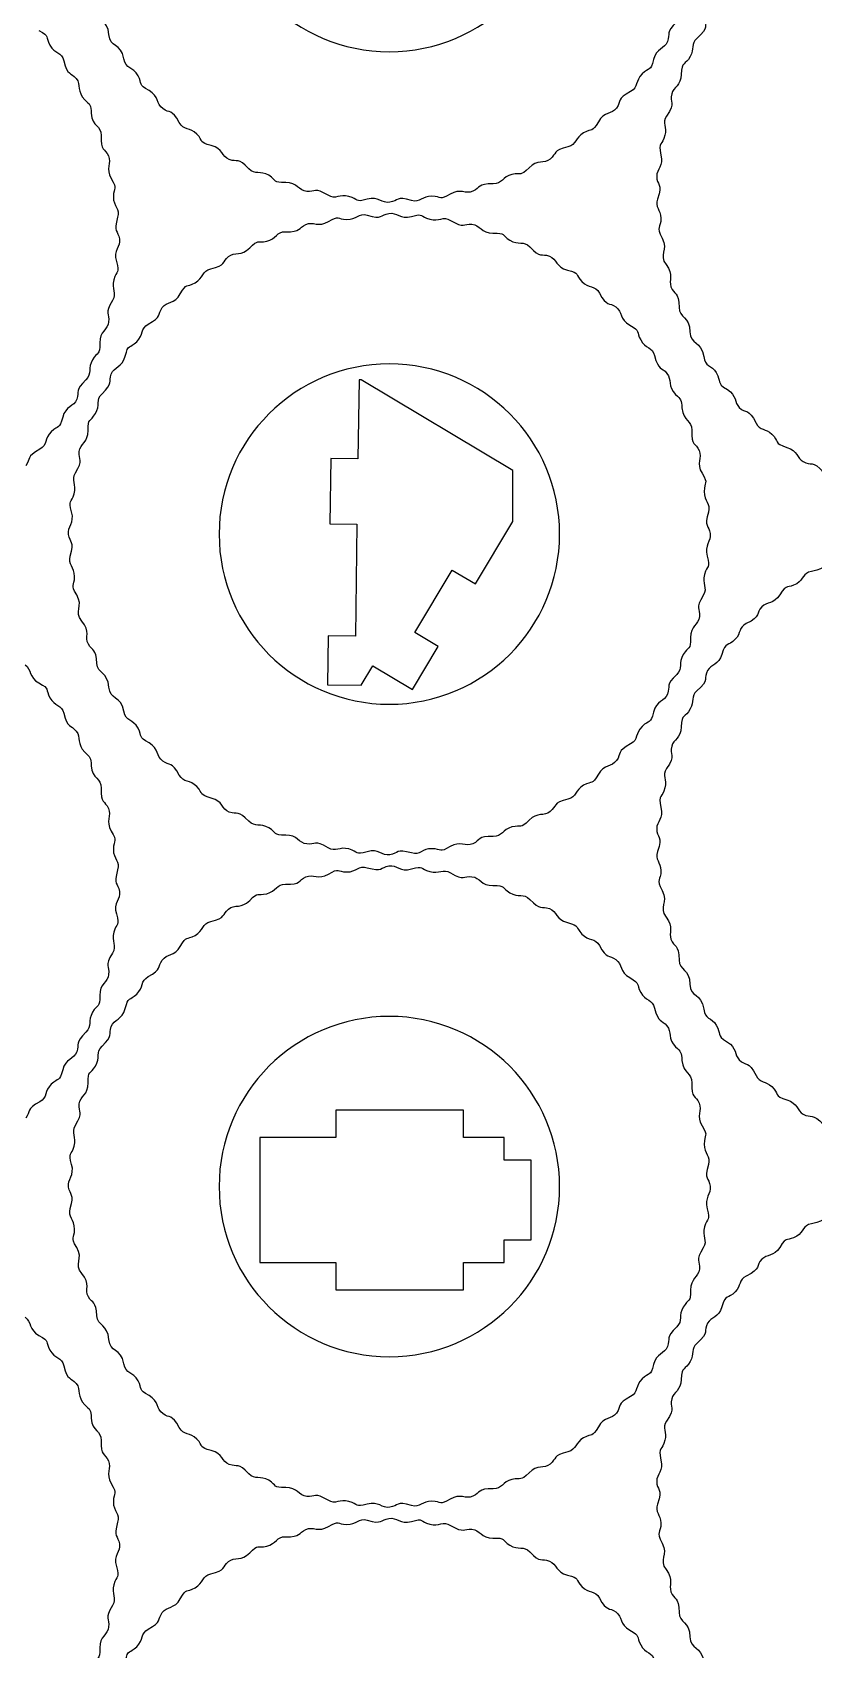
# Model space of a CAD drawing. Extents: x 460 to 1040, y 10 to 890.
# Drawn here: x 572.2 to 645.4, y 596.3 to 747.7 of the extents above; entities that cross this region are included whole.
import ezdxf

# ---------------------------------------------------------------- set-up
doc = ezdxf.new("R2010")
doc.units = 0
doc.layers.get('0').update_dxf_attribs({"linetype": 'CONTINUOUS'})

msp = doc.modelspace()

# ---------------------------------------------------------------- linework, layer by layer
at = {"color": 2}
for p, q in [((602.8099, 715.1836), (602.703, 707.7812)), ((603.011, 715.1836), (602.8099, 715.1836)), ((617.216, 706.682), (603.011, 715.1836)), ((600.1536, 707.8181), (600.0652, 701.6993)), ((602.703, 707.7812), (600.1536, 707.8181)), ((617.216, 701.9153), (617.216, 706.682)), ((600.0652, 701.6993), (602.6147, 701.6625)), ((602.6147, 701.6625), (602.4634, 691.1843)), ((613.7135, 696.063), (617.216, 701.9153)), ((608.0231, 691.5201), (611.5256, 697.3724)), ((611.5256, 697.3724), (613.7135, 696.063)), ((599.9139, 691.221), (599.8474, 686.6165)), ((602.4634, 691.1843), (599.9139, 691.221)), ((610.2109, 690.2107), (608.0231, 691.5201)), ((607.8047, 686.1903), (610.2109, 690.2107)), ((603.0032, 686.576), (604.0995, 688.4078)), ((604.0995, 688.4078), (607.8047, 686.1903)), ((599.8474, 686.6165), (603.0032, 686.576)), ((612.5911, 646.7849), (600.6309, 646.7848)), ((600.6309, 646.7848), (600.6309, 644.235)), ((612.5911, 644.2361), (612.5911, 646.7849)), ((600.6309, 644.235), (593.5253, 644.2349)), ((593.5253, 644.2349), (593.5254, 632.508)), ((616.3808, 644.2359), (612.5911, 644.2361)), ((616.3807, 642.1139), (616.3808, 644.2359)), ((618.9306, 642.1141), (616.3807, 642.1139)), ((618.9307, 634.6301), (618.9306, 642.1141)), ((616.3809, 634.6293), (618.9307, 634.6301)), ((616.3813, 632.5075), (616.3809, 634.6293)), ((593.5254, 632.508), (600.631, 632.5081)), ((600.631, 632.5081), (600.631, 629.9583)), ((612.5912, 629.9585), (612.5913, 632.5082)), ((612.5913, 632.5082), (616.3813, 632.5075)), ((600.631, 629.9583), (612.5912, 629.9585))]:
    msp.add_line(p, q, dxfattribs=at)
at = {"color": 3}
for points in [[(589.7085, 761.8505), (589.7085, 753.0494), (596.8433, 745.9145), (605.6444, 745.9145)], [(605.6444, 745.9145), (614.4456, 745.9145), (621.5803, 753.0494), (621.5803, 761.8505)], [(579.3912, 747.5228), (579.2916, 748.9542), (578.3219, 748.7464), (578.2654, 749.741)], [(632.5414, 748.7038), (631.4637, 747.682), (631.9635, 747.635), (631.6768, 746.8675)], [(635.4411, 749.0714), (635.0037, 748.3066), (635.6457, 748.2077), (634.4335, 747.1623)], [(572.8408, 747.9096), (573.912, 747.318), (573.4047, 747.3618), (573.8694, 746.5253)], [(580.787, 745.2577), (580.5091, 746.7595), (579.4774, 746.2819), (579.3912, 747.5228)], [(631.6768, 746.8675), (631.412, 746.1585), (630.6325, 746.2529), (630.3671, 745.1824)], [(634.4335, 747.1623), (633.835, 746.6462), (634.194, 746.1771), (633.8185, 745.4761)], [(573.8694, 746.5253), (574.32, 745.7145), (574.9794, 745.8865), (575.1763, 745.0623)], [(633.8185, 745.4761), (633.3406, 744.5842), (633.012, 745.1145), (632.9753, 743.7823)], [(575.1763, 745.0623), (575.5215, 743.617), (575.8109, 744.03), (576.3339, 743.3973)], [(582.1174, 743.6679), (581.6303, 744.5443), (580.9744, 744.2458), (580.787, 745.2577)], [(629.2961, 743.8309), (628.6308, 743.1875), (628.9655, 742.5924), (628.2206, 742.1897)], [(630.3671, 745.1824), (630.0721, 743.9938), (629.9837, 744.4961), (629.2961, 743.8309)], [(632.9753, 743.7823), (632.9468, 742.7505), (632.243, 742.5996), (632.0806, 741.9823)], [(576.3339, 743.3973), (576.8146, 742.8157), (576.3479, 742.1859), (577.1411, 741.4188)], [(583.1452, 742.2835), (582.0748, 742.8746), (582.5811, 742.8337), (582.1174, 743.6679)], [(584.4352, 740.5821), (583.8182, 741.0211), (584.1106, 741.7504), (583.1452, 742.2835)], [(577.1411, 741.4188), (577.6149, 740.9606), (577.7188, 740.9282), (577.7232, 740.1519)], [(628.2206, 742.1897), (626.9129, 741.4831), (627.3882, 741.3108), (626.9124, 740.6415)], [(632.0806, 741.9823), (631.8562, 741.1288), (632.5049, 741.2021), (631.602, 739.8791)], [(577.7232, 740.1519), (577.8552, 738.8628), (578.6846, 739.0188), (578.6573, 738.065)], [(585.9836, 739.2739), (585.2788, 740.5798), (585.1014, 740.1078), (584.4352, 740.5821)], [(587.6248, 738.1983), (586.9805, 738.8638), (586.3853, 738.5297), (585.9836, 739.2739)], [(625.2108, 739.3517), (624.6193, 738.2805), (624.6619, 738.7877), (623.8264, 738.3233)], [(626.9124, 740.6415), (626.4732, 740.0237), (625.7436, 740.3166), (625.2108, 739.3517)], [(631.602, 739.8791), (631.1566, 739.2263), (631.6245, 738.8648), (631.4434, 738.0901)], [(578.6573, 738.065), (578.6148, 736.5838), (579.0031, 736.9025), (579.3441, 736.1574)], [(588.9763, 737.1273), (587.788, 737.4218), (588.2899, 737.5115), (587.6248, 738.1983)], [(623.8264, 738.3233), (623.0174, 737.8737), (623.1855, 737.2127), (622.3635, 737.0165)], [(631.4434, 738.0901), (631.2134, 737.1054), (630.7589, 737.5341), (631.0669, 736.2367)], [(590.6614, 735.8176), (589.9524, 736.0828), (590.0465, 736.8622), (588.9763, 737.1273)], [(622.3635, 737.0165), (620.9181, 736.671), (621.3309, 736.3817), (620.6987, 735.859)], [(631.0669, 736.2367), (631.3058, 735.2308), (630.6653, 734.9033), (630.6691, 734.2654)], [(579.3441, 736.1574), (579.6585, 735.4707), (579.044, 734.9838), (579.6122, 734.0376)], [(592.4976, 734.9528), (591.4759, 736.0309), (591.4277, 735.531), (590.6614, 735.8176)], [(594.3601, 734.3382), (593.5613, 734.8152), (593.0776, 734.3409), (592.4976, 734.9528)], [(618.7201, 735.0514), (617.8698, 734.1728), (618.0452, 734.6511), (617.1181, 734.419)], [(620.6987, 735.859), (620.1169, 735.3781), (619.4876, 735.8449), (618.7201, 735.0514)], [(579.6122, 734.0376), (580.2418, 732.9891), (579.8245, 733.2816), (579.8093, 732.3265)], [(595.9426, 733.6558), (594.7204, 733.632), (595.1813, 733.8479), (594.3601, 734.3382)], [(597.9106, 732.8271), (597.1571, 732.8989), (597.0439, 733.6772), (595.9426, 733.6558)], [(599.9061, 732.4678), (598.6423, 733.2463), (598.726, 732.7493), (597.9106, 732.8271)], [(613.4587, 732.8487), (612.7718, 732.5342), (612.2846, 733.1484), (611.3384, 732.5806)], [(615.3658, 733.5356), (613.8809, 733.5771), (614.2043, 733.1898), (613.4587, 732.8487)], [(617.1181, 734.419), (616.2177, 734.1936), (616.2122, 733.5118), (615.3658, 733.5356)], [(630.6691, 734.2654), (630.6744, 733.3789), (631.2812, 733.6242), (630.7515, 732.1106)], [(579.8093, 732.3265), (579.7946, 731.3968), (580.4511, 731.2167), (580.2085, 730.4047)], [(601.8655, 732.3551), (600.9712, 732.6095), (600.6244, 732.0253), (599.9061, 732.4678)], [(603.5696, 732.1049), (602.3967, 731.767), (602.7853, 732.0934), (601.8655, 732.3551)], [(605.6859, 731.8145), (604.94, 731.6883), (604.6295, 732.4101), (603.5696, 732.1049)], [(607.7059, 731.9843), (606.2832, 732.4092), (606.4959, 731.9513), (605.6859, 731.8145)], [(609.6278, 732.3835), (608.701, 732.3985), (608.5154, 731.7424), (607.7059, 731.9843)], [(611.3384, 732.5806), (610.2909, 731.9517), (610.5838, 732.3678), (609.6278, 732.3835)], [(630.7515, 732.1106), (630.4901, 731.3634), (631.0371, 731.1341), (631.0624, 730.3413)], [(580.2085, 730.4047), (579.7834, 728.9821), (580.2418, 729.1939), (580.3784, 728.3851)], [(599.9496, 730.0074), (600.9977, 730.6375), (600.7045, 730.2207), (601.6608, 730.2053)], [(601.6608, 730.2053), (602.5877, 730.1903), (602.773, 730.8463), (603.5824, 730.6043)], [(603.5824, 730.6043), (605.0052, 730.1792), (604.7945, 730.638), (605.602, 730.7742)], [(605.602, 730.7742), (606.3486, 730.9001), (606.6582, 730.1787), (607.719, 730.4835)], [(607.719, 730.4835), (608.8936, 730.8212), (608.5022, 730.4947), (609.4228, 730.2334)], [(609.4228, 730.2334), (610.3178, 729.9794), (610.6632, 730.5631), (611.3822, 730.1206)], [(611.3822, 730.1206), (612.6472, 729.342), (612.5622, 729.8396), (613.3778, 729.7615)], [(631.0624, 730.3413), (631.0946, 729.3316), (630.544, 729.6298), (631.1759, 728.454)], [(594.1704, 728.1695), (595.0703, 728.3949), (595.0759, 729.0767), (595.9224, 729.053)], [(595.9224, 729.053), (597.4072, 729.0119), (597.0835, 729.3986), (597.8298, 729.7399)], [(597.8298, 729.7399), (598.5168, 730.054), (599.0035, 729.4388), (599.9496, 730.0074)], [(613.3778, 729.7615), (614.132, 729.6894), (614.2431, 728.9117), (615.3461, 728.9327)], [(615.3461, 728.9327), (616.5677, 728.956), (616.1066, 728.7417), (616.9283, 728.2502)], [(580.3784, 728.3851), (580.5044, 727.6388), (579.783, 727.3293), (580.0879, 726.2687)], [(590.5899, 726.7296), (591.171, 727.2098), (591.8018, 726.7432), (592.5681, 727.5365)], [(592.5681, 727.5365), (593.4179, 728.4161), (593.2429, 727.9372), (594.1704, 728.1695)], [(616.9283, 728.2502), (617.7267, 727.7728), (618.2093, 728.2489), (618.7908, 727.6353)], [(618.7908, 727.6353), (619.8123, 726.5576), (619.8611, 727.0576), (620.627, 726.771)], [(631.1759, 728.454), (631.788, 727.315), (630.8265, 726.9191), (631.5529, 725.9836)], [(580.0879, 726.2687), (580.4255, 725.0944), (580.0995, 725.4845), (579.8377, 724.5645)], [(587.462, 724.2652), (588.2714, 724.715), (588.1024, 725.376), (588.925, 725.5721)], [(588.925, 725.5721), (590.369, 725.9165), (589.9584, 726.2075), (590.5899, 726.7296)], [(620.627, 726.771), (621.3353, 726.5059), (621.2425, 725.726), (622.3122, 725.4611)], [(631.5529, 725.9836), (632.3107, 725.0079), (631.7763, 724.5259), (632.0057, 723.9016)], [(579.8377, 724.5645), (579.5832, 723.6704), (580.1676, 723.3243), (579.7249, 722.6051)], [(586.0776, 723.2369), (586.6698, 724.3089), (586.6267, 723.8009), (587.462, 724.2652)], [(622.3122, 725.4611), (623.4999, 725.1668), (622.9992, 725.0762), (623.6635, 724.3902)], [(623.6635, 724.3902), (624.3087, 723.7242), (624.9023, 724.0592), (625.3047, 723.3145)], [(579.7249, 722.6051), (578.9463, 721.3395), (579.4434, 721.4259), (579.3657, 720.6096)], [(584.3758, 721.9473), (584.8149, 722.5645), (585.5444, 722.2716), (586.0776, 723.2369)], [(625.3047, 723.3145), (626.0106, 722.0076), (626.1864, 722.4813), (626.8534, 722.0063)], [(632.0057, 723.9016), (632.303, 723.0922), (632.7475, 723.5183), (632.7629, 721.9571)], [(583.0679, 720.3987), (584.3742, 721.1046), (583.9008, 721.2796), (584.3758, 721.9473)], [(626.8534, 722.0063), (627.4707, 721.567), (627.1777, 720.8375), (628.1424, 720.3048)], [(632.7629, 721.9571), (632.7727, 720.9608), (633.7507, 721.1231), (633.783, 719.6887)], [(579.3657, 720.6096), (579.294, 719.8551), (578.5158, 719.744), (578.5368, 718.6415)], [(581.9921, 718.7575), (582.6579, 719.4022), (582.3227, 719.9962), (583.0679, 720.3987)], [(628.1424, 720.3048), (629.2136, 719.7132), (628.7063, 719.757), (629.171, 718.9205)], [(633.783, 719.6887), (633.811, 718.444), (634.8631, 718.8744), (635.0706, 717.3602)], [(578.5368, 718.6415), (578.56, 717.4191), (578.3459, 717.8807), (577.8546, 717.0593)], [(580.9213, 717.406), (581.2157, 718.5941), (581.3046, 718.0921), (581.9921, 718.7575)], [(629.171, 718.9205), (629.6216, 718.1097), (630.2811, 718.2817), (630.478, 717.4575)], [(577.8546, 717.0593), (577.3775, 716.2611), (577.8526, 715.7774), (577.2399, 715.1966)], [(579.6114, 715.721), (579.8773, 716.4307), (580.6562, 716.3363), (580.9213, 717.406)], [(605.6444, 716.6744), (596.8433, 716.6744), (589.7085, 709.5397), (589.7085, 700.7385)], [(621.5803, 700.7385), (621.5803, 709.5397), (614.4456, 716.6744), (605.6444, 716.6744)], [(630.478, 717.4575), (630.8232, 716.0122), (631.1125, 716.4252), (631.6354, 715.7925)], [(635.0706, 717.3602), (635.2016, 716.404), (635.7889, 716.5888), (636.2424, 715.8568)], [(577.2399, 715.1966), (576.1621, 714.1748), (576.6619, 714.1278), (576.3753, 713.3603)], [(578.7468, 713.8848), (579.8251, 714.9071), (579.3249, 714.9565), (579.6114, 715.721)], [(631.6354, 715.7925), (632.1162, 715.2109), (631.6494, 714.5811), (632.4427, 713.814)], [(636.2424, 715.8568), (636.7754, 714.9968), (636.1504, 714.9772), (637.286, 714.2782)], [(578.132, 712.0221), (578.6093, 712.8213), (578.1348, 713.3048), (578.7468, 713.8848)], [(632.4427, 713.814), (632.9165, 713.3558), (633.0204, 713.3234), (633.0247, 712.5471)], [(637.286, 714.2782), (638.166, 713.7366), (637.944, 713.0519), (638.3972, 712.6035)], [(576.3753, 713.3603), (576.1103, 712.6513), (575.3308, 712.7457), (575.0654, 711.6752)], [(577.4497, 710.4399), (577.4259, 711.6618), (577.6415, 711.2011), (578.132, 712.0221)], [(633.0247, 712.5471), (633.1568, 711.258), (633.9862, 711.414), (633.9589, 710.4602)], [(638.3972, 712.6035), (639.0256, 711.982), (639.2853, 712.5815), (639.9795, 711.1381)], [(575.0654, 711.6752), (574.7705, 710.4866), (574.6821, 710.9889), (573.9945, 710.3237)], [(576.621, 708.4717), (576.6927, 709.225), (577.471, 709.3378), (577.4497, 710.4399)], [(633.9589, 710.4602), (633.9164, 708.979), (634.3047, 709.2977), (634.6457, 708.5526)], [(639.9795, 711.1381), (640.3226, 710.4244), (640.8746, 710.6487), (641.4506, 710.1078)], [(573.9945, 710.3237), (573.3292, 709.6803), (573.6639, 709.0852), (572.919, 708.6825)], [(641.4506, 710.1078), (642.1888, 709.4147), (641.5885, 709.2346), (642.8677, 708.853)], [(572.919, 708.6825), (571.6113, 707.9759), (572.0866, 707.8036), (571.6108, 707.1343)], [(576.2617, 706.4762), (577.0401, 707.7407), (576.5434, 707.656), (576.621, 708.4717)], [(634.6457, 708.5526), (634.9601, 707.8659), (634.3456, 707.379), (634.9138, 706.4328)], [(642.8677, 708.853), (643.8577, 708.5577), (643.8194, 707.8398), (644.3736, 707.5231)], [(644.3736, 707.5231), (645.1401, 707.0848), (645.2357, 707.7284), (646.2827, 706.5152)], [(576.149, 704.5168), (576.4033, 705.412), (575.8191, 705.7572), (576.2617, 706.4762)], [(634.9138, 706.4328), (635.5434, 705.3843), (635.1261, 705.6768), (635.1109, 704.7217)], [(575.8988, 702.8127), (575.5608, 703.9864), (575.8879, 703.5975), (576.149, 704.5168)], [(635.1109, 704.7217), (635.0962, 703.792), (635.7528, 703.6119), (635.5101, 702.7999)], [(575.6083, 700.6962), (575.4824, 701.4431), (576.204, 701.7527), (575.8988, 702.8127)], [(635.5101, 702.7999), (635.0849, 701.3773), (635.5434, 701.5891), (635.6801, 700.7803)], [(575.7781, 698.6764), (576.203, 700.0993), (575.7446, 699.8877), (575.6083, 700.6962)], [(589.7085, 700.7385), (589.7085, 691.9374), (596.8433, 684.8025), (605.6444, 684.8025)], [(605.6444, 684.8025), (614.4456, 684.8025), (621.5803, 691.9374), (621.5803, 700.7385)], [(635.6801, 700.7803), (635.8061, 700.034), (635.0846, 699.7245), (635.3895, 698.6639)], [(576.1772, 696.7546), (576.1917, 697.6838), (575.5362, 697.8663), (575.7781, 698.6764)], [(635.3895, 698.6639), (635.7272, 697.4896), (635.4011, 697.8797), (635.1393, 696.9597)], [(646.9761, 698.3944), (646.2153, 697.9501), (646.723, 697.5423), (645.1509, 697.2452)], [(635.1393, 696.9597), (634.8848, 696.0656), (635.4691, 695.7195), (635.0265, 695.0003)], [(645.1509, 697.2452), (644.3731, 697.0981), (644.4478, 696.508), (643.7753, 696.0908)], [(576.3742, 695.0437), (575.745, 696.0929), (576.1624, 695.799), (576.1772, 696.7546)], [(643.7753, 696.0908), (642.9149, 695.5571), (642.8961, 696.1835), (642.1967, 695.0467)], [(576.8672, 692.594), (576.0974, 693.4941), (577.0393, 693.9352), (576.3742, 695.0437)], [(635.0265, 695.0003), (634.2478, 693.7347), (634.745, 693.8211), (634.6673, 693.0048)], [(640.5217, 693.9357), (639.9005, 693.3081), (640.499, 693.0468), (639.0565, 692.3536)], [(642.1967, 695.0467), (641.6558, 694.1675), (640.9711, 694.3898), (640.5217, 693.9357)], [(577.471, 690.4258), (577.0932, 691.105), (577.7174, 691.5997), (576.8672, 692.594)], [(634.6673, 693.0048), (634.5956, 692.2503), (633.8174, 692.1392), (633.8384, 691.0367)], [(639.0565, 692.3536), (638.3426, 692.0105), (638.5673, 691.4594), (638.0259, 690.8823)], [(633.8384, 691.0367), (633.8616, 689.8143), (633.6475, 690.2759), (633.1562, 689.4545)], [(638.0259, 690.8823), (637.3336, 690.1442), (637.153, 690.7445), (636.7713, 689.4652)], [(578.2654, 688.629), (578.1837, 690.0659), (577.8624, 689.7226), (577.471, 690.4258)], [(633.1562, 689.4545), (632.679, 688.6563), (633.1541, 688.1726), (632.5414, 687.5918)], [(636.7713, 689.4652), (636.4762, 688.476), (635.7581, 688.5136), (635.4411, 687.9594)], [(571.5518, 688.4991), (572.1691, 688.0598), (571.8761, 687.3303), (572.8408, 686.7976)], [(579.3912, 686.4108), (579.2916, 687.8422), (578.3219, 687.6344), (578.2654, 688.629)], [(635.4411, 687.9594), (635.0037, 687.1946), (635.6457, 687.0957), (634.4335, 686.0503)], [(572.8408, 686.7976), (573.912, 686.206), (573.4047, 686.2498), (573.8694, 685.4133)], [(580.787, 684.1457), (580.5091, 685.6475), (579.4774, 685.1699), (579.3912, 686.4108)], [(632.5414, 687.5918), (631.4637, 686.57), (631.9635, 686.523), (631.6768, 685.7555)], [(573.8694, 685.4133), (574.32, 684.6025), (574.9794, 684.7745), (575.1763, 683.9503)], [(631.6768, 685.7555), (631.412, 685.0465), (630.6325, 685.1409), (630.3671, 684.0704)], [(634.4335, 686.0503), (633.835, 685.5342), (634.194, 685.0651), (633.8185, 684.3641)], [(575.1763, 683.9503), (575.5215, 682.505), (575.8109, 682.918), (576.3339, 682.2853)], [(582.1174, 682.5559), (581.6303, 683.4323), (580.9744, 683.1338), (580.787, 684.1457)], [(630.3671, 684.0704), (630.0721, 682.8818), (629.9837, 683.3841), (629.2961, 682.7189)], [(633.8185, 684.3641), (633.3406, 683.4722), (633.012, 684.0025), (632.9753, 682.6703)], [(576.3339, 682.2853), (576.8146, 681.7037), (576.3479, 681.0739), (577.1411, 680.3068)], [(583.1452, 681.1715), (582.0748, 681.7626), (582.5811, 681.7217), (582.1174, 682.5559)], [(629.2961, 682.7189), (628.6308, 682.0755), (628.9655, 681.4804), (628.2206, 681.0777)], [(632.9753, 682.6703), (632.9468, 681.6385), (632.243, 681.4876), (632.0806, 680.8703)], [(577.1411, 680.3068), (577.6149, 679.8486), (577.7188, 679.8162), (577.7232, 679.0399)], [(584.4352, 679.4701), (583.8182, 679.9091), (584.1106, 680.6384), (583.1452, 681.1715)], [(628.2206, 681.0777), (626.9129, 680.3711), (627.3882, 680.1988), (626.9124, 679.5295)], [(632.0806, 680.8703), (631.8562, 680.0168), (632.5049, 680.0901), (631.602, 678.7671)], [(577.7232, 679.0399), (577.8552, 677.7508), (578.6846, 677.9068), (578.6573, 676.953)], [(585.9836, 678.1619), (585.2788, 679.4678), (585.1014, 678.9958), (584.4352, 679.4701)], [(626.9124, 679.5295), (626.4732, 678.9117), (625.7436, 679.2046), (625.2108, 678.2397)], [(631.602, 678.7671), (631.1566, 678.1143), (631.6245, 677.7528), (631.4434, 676.9781)], [(587.6248, 677.0863), (586.9805, 677.7518), (586.3853, 677.4177), (585.9836, 678.1619)], [(623.8264, 677.2113), (623.0174, 676.7617), (623.1855, 676.1007), (622.3635, 675.9045)], [(625.2108, 678.2397), (624.6193, 677.1685), (624.6619, 677.6757), (623.8264, 677.2113)], [(578.6573, 676.953), (578.6148, 675.4718), (579.0031, 675.7905), (579.3441, 675.0454)], [(588.9763, 676.0153), (587.788, 676.3098), (588.2899, 676.3995), (587.6248, 677.0863)], [(590.6614, 674.7056), (589.9524, 674.9708), (590.0465, 675.7502), (588.9763, 676.0153)], [(622.3635, 675.9045), (620.9181, 675.559), (621.3309, 675.2697), (620.6987, 674.747)], [(631.4434, 676.9781), (631.2134, 675.9934), (630.7589, 676.4221), (631.0669, 675.1247)], [(579.3441, 675.0454), (579.6585, 674.3587), (579.044, 673.8718), (579.6122, 672.9256)], [(592.4976, 673.8408), (591.4759, 674.9189), (591.4277, 674.419), (590.6614, 674.7056)], [(620.6987, 674.747), (620.1169, 674.2661), (619.4876, 674.7329), (618.7201, 673.9394)], [(631.0669, 675.1247), (631.3058, 674.1188), (630.6653, 673.7913), (630.6691, 673.1534)], [(579.6122, 672.9256), (580.2418, 671.8771), (579.8245, 672.1696), (579.8093, 671.2145)], [(594.3601, 673.2262), (593.5613, 673.7032), (593.0776, 673.2289), (592.4976, 673.8408)], [(595.9426, 672.5438), (594.7204, 672.52), (595.1813, 672.7359), (594.3601, 673.2262)], [(597.9106, 671.7151), (597.1571, 671.7869), (597.0439, 672.5652), (595.9426, 672.5438)], [(617.1181, 673.307), (616.2177, 673.0816), (616.2122, 672.3998), (615.3658, 672.4236)], [(618.7201, 673.9394), (617.8698, 673.0608), (618.0452, 673.5391), (617.1181, 673.307)], [(630.6691, 673.1534), (630.6744, 672.2669), (631.2812, 672.5122), (630.7515, 670.9986)], [(579.8093, 671.2145), (579.7946, 670.2848), (580.4511, 670.1047), (580.2085, 669.2927)], [(599.9061, 671.3558), (598.6423, 672.1343), (598.726, 671.6373), (597.9106, 671.7151)], [(601.8655, 671.2431), (600.9712, 671.4975), (600.6244, 670.9133), (599.9061, 671.3558)], [(603.5696, 670.9929), (602.3967, 670.655), (602.7853, 670.9814), (601.8655, 671.2431)], [(605.6859, 670.7025), (604.94, 670.5763), (604.6295, 671.2981), (603.5696, 670.9929)], [(607.7059, 670.8723), (606.2832, 671.2972), (606.4959, 670.8393), (605.6859, 670.7025)], [(609.6278, 671.2715), (608.701, 671.2865), (608.5154, 670.6304), (607.7059, 670.8723)], [(611.3384, 671.4686), (610.2909, 670.8397), (610.5838, 671.2558), (609.6278, 671.2715)], [(613.4587, 671.7367), (612.7718, 671.4222), (612.2846, 672.0364), (611.3384, 671.4686)], [(615.3658, 672.4236), (613.8809, 672.4651), (614.2043, 672.0778), (613.4587, 671.7367)], [(599.9496, 668.8954), (600.9977, 669.5255), (600.7045, 669.1087), (601.6608, 669.0933)], [(601.6608, 669.0933), (602.5877, 669.0783), (602.773, 669.7343), (603.5824, 669.4923)], [(603.5824, 669.4923), (605.0052, 669.0672), (604.7945, 669.526), (605.602, 669.6622)], [(605.602, 669.6622), (606.3486, 669.7881), (606.6582, 669.0667), (607.719, 669.3715)], [(607.719, 669.3715), (608.8936, 669.7092), (608.5022, 669.3827), (609.4228, 669.1214)], [(630.7515, 670.9986), (630.4901, 670.2514), (631.0371, 670.0221), (631.0624, 669.2293)], [(580.2085, 669.2927), (579.7834, 667.8701), (580.2418, 668.0819), (580.3784, 667.2731)], [(595.9224, 667.941), (597.4072, 667.8999), (597.0835, 668.2866), (597.8298, 668.6279)], [(597.8298, 668.6279), (598.5168, 668.942), (599.0035, 668.3268), (599.9496, 668.8954)], [(609.4228, 669.1214), (610.3178, 668.8674), (610.6632, 669.4511), (611.3822, 669.0086)], [(611.3822, 669.0086), (612.6472, 668.23), (612.5622, 668.7276), (613.3778, 668.6495)], [(613.3778, 668.6495), (614.132, 668.5774), (614.2431, 667.7997), (615.3461, 667.8207)], [(631.0624, 669.2293), (631.0946, 668.2196), (630.544, 668.5178), (631.1759, 667.342)], [(580.3784, 667.2731), (580.5044, 666.5268), (579.783, 666.2173), (580.0879, 665.1567)], [(592.5681, 666.4245), (593.4179, 667.3041), (593.2429, 666.8252), (594.1704, 667.0575)], [(594.1704, 667.0575), (595.0703, 667.2829), (595.0759, 667.9647), (595.9224, 667.941)], [(615.3461, 667.8207), (616.5677, 667.844), (616.1066, 667.6297), (616.9283, 667.1382)], [(616.9283, 667.1382), (617.7267, 666.6608), (618.2093, 667.1369), (618.7908, 666.5233)], [(618.7908, 666.5233), (619.8123, 665.4456), (619.8611, 665.9456), (620.627, 665.659)], [(631.1759, 667.342), (631.788, 666.203), (630.8265, 665.8071), (631.5529, 664.8716)], [(580.0879, 665.1567), (580.4255, 663.9824), (580.0995, 664.3725), (579.8377, 663.4525)], [(588.925, 664.4601), (590.369, 664.8045), (589.9584, 665.0955), (590.5899, 665.6176)], [(590.5899, 665.6176), (591.171, 666.0978), (591.8018, 665.6312), (592.5681, 666.4245)], [(620.627, 665.659), (621.3353, 665.3939), (621.2425, 664.614), (622.3122, 664.3491)], [(587.462, 663.1532), (588.2714, 663.603), (588.1024, 664.264), (588.925, 664.4601)], [(622.3122, 664.3491), (623.4999, 664.0548), (622.9992, 663.9642), (623.6635, 663.2782)], [(631.5529, 664.8716), (632.3107, 663.8959), (631.7763, 663.4139), (632.0057, 662.7896)], [(579.8377, 663.4525), (579.5832, 662.5584), (580.1676, 662.2123), (579.7249, 661.4931)], [(584.3758, 660.8353), (584.8149, 661.4525), (585.5444, 661.1596), (586.0776, 662.1249)], [(586.0776, 662.1249), (586.6698, 663.1969), (586.6267, 662.6889), (587.462, 663.1532)], [(623.6635, 663.2782), (624.3087, 662.6122), (624.9023, 662.9472), (625.3047, 662.2025)], [(625.3047, 662.2025), (626.0106, 660.8956), (626.1864, 661.3693), (626.8534, 660.8943)], [(632.0057, 662.7896), (632.303, 661.9802), (632.7475, 662.4063), (632.7629, 660.8451)], [(579.7249, 661.4931), (578.9463, 660.2275), (579.4434, 660.3139), (579.3657, 659.4976)], [(583.0679, 659.2867), (584.3742, 659.9926), (583.9008, 660.1676), (584.3758, 660.8353)], [(626.8534, 660.8943), (627.4707, 660.455), (627.1777, 659.7255), (628.1424, 659.1928)], [(632.7629, 660.8451), (632.7727, 659.8488), (633.7507, 660.0111), (633.783, 658.5767)], [(579.3657, 659.4976), (579.294, 658.7431), (578.5158, 658.632), (578.5368, 657.5295)], [(581.9921, 657.6455), (582.6579, 658.2902), (582.3227, 658.8842), (583.0679, 659.2867)], [(628.1424, 659.1928), (629.2136, 658.6012), (628.7063, 658.645), (629.171, 657.8085)], [(578.5368, 657.5295), (578.56, 656.3071), (578.3459, 656.7687), (577.8546, 655.9473)], [(580.9213, 656.294), (581.2157, 657.4821), (581.3046, 656.9801), (581.9921, 657.6455)], [(629.171, 657.8085), (629.6216, 656.9977), (630.2811, 657.1697), (630.478, 656.3455)], [(633.783, 658.5767), (633.811, 657.332), (634.8631, 657.7624), (635.0706, 656.2482)], [(577.8546, 655.9473), (577.3775, 655.1491), (577.8526, 654.6654), (577.2399, 654.0846)], [(579.6114, 654.609), (579.8773, 655.3187), (580.6562, 655.2243), (580.9213, 656.294)], [(630.478, 656.3455), (630.8232, 654.9002), (631.1125, 655.3132), (631.6354, 654.6805)], [(635.0706, 656.2482), (635.2016, 655.292), (635.7889, 655.4768), (636.2424, 654.7448)], [(578.7468, 652.7728), (579.8251, 653.7951), (579.3249, 653.8445), (579.6114, 654.609)], [(605.6444, 655.5624), (596.8433, 655.5624), (589.7085, 648.4277), (589.7085, 639.6265)], [(621.5803, 639.6265), (621.5803, 648.4277), (614.4456, 655.5624), (605.6444, 655.5624)], [(631.6354, 654.6805), (632.1162, 654.0989), (631.6494, 653.4691), (632.4427, 652.702)], [(636.2424, 654.7448), (636.7754, 653.8848), (636.1504, 653.8652), (637.286, 653.1662)], [(577.2399, 654.0846), (576.1621, 653.0628), (576.6619, 653.0158), (576.3753, 652.2483)], [(637.286, 653.1662), (638.166, 652.6246), (637.944, 651.9399), (638.3972, 651.4915)], [(576.3753, 652.2483), (576.1103, 651.5393), (575.3308, 651.6337), (575.0654, 650.5632)], [(578.132, 650.9101), (578.6093, 651.7093), (578.1348, 652.1928), (578.7468, 652.7728)], [(632.4427, 652.702), (632.9165, 652.2438), (633.0204, 652.2114), (633.0247, 651.4351)], [(633.0247, 651.4351), (633.1568, 650.146), (633.9862, 650.302), (633.9589, 649.3482)], [(638.3972, 651.4915), (639.0256, 650.87), (639.2853, 651.4695), (639.9795, 650.0261)], [(575.0654, 650.5632), (574.7705, 649.3746), (574.6821, 649.8769), (573.9945, 649.2117)], [(577.4497, 649.3279), (577.4259, 650.5498), (577.6415, 650.0891), (578.132, 650.9101)], [(639.9795, 650.0261), (640.3226, 649.3124), (640.8746, 649.5367), (641.4506, 648.9958)], [(573.9945, 649.2117), (573.3292, 648.5683), (573.6639, 647.9732), (572.919, 647.5705)], [(576.621, 647.3597), (576.6927, 648.113), (577.471, 648.2258), (577.4497, 649.3279)], [(633.9589, 649.3482), (633.9164, 647.867), (634.3047, 648.1857), (634.6457, 647.4406)], [(641.4506, 648.9958), (642.1888, 648.3027), (641.5885, 648.1226), (642.8677, 647.741)], [(572.919, 647.5705), (571.6113, 646.8639), (572.0866, 646.6916), (571.6108, 646.0223)], [(576.2617, 645.3642), (577.0401, 646.6287), (576.5434, 646.544), (576.621, 647.3597)], [(634.6457, 647.4406), (634.9601, 646.7539), (634.3456, 646.267), (634.9138, 645.3208)], [(642.8677, 647.741), (643.8577, 647.4457), (643.8194, 646.7278), (644.3736, 646.4111)], [(576.149, 643.4048), (576.4033, 644.3), (575.8191, 644.6452), (576.2617, 645.3642)], [(634.9138, 645.3208), (635.5434, 644.2723), (635.1261, 644.5648), (635.1109, 643.6097)], [(644.3736, 646.4111), (645.1401, 645.9728), (645.2357, 646.6164), (646.2827, 645.4032)], [(575.8988, 641.7007), (575.5608, 642.8744), (575.8879, 642.4855), (576.149, 643.4048)], [(635.1109, 643.6097), (635.0962, 642.68), (635.7528, 642.4999), (635.5101, 641.6879)], [(575.6083, 639.5842), (575.4824, 640.3311), (576.204, 640.6407), (575.8988, 641.7007)], [(635.5101, 641.6879), (635.0849, 640.2653), (635.5434, 640.4771), (635.6801, 639.6683)], [(575.7781, 637.5644), (576.203, 638.9873), (575.7446, 638.7757), (575.6083, 639.5842)], [(589.7085, 639.6265), (589.7085, 630.8254), (596.8433, 623.6905), (605.6444, 623.6905)], [(605.6444, 623.6905), (614.4456, 623.6905), (621.5803, 630.8254), (621.5803, 639.6265)], [(635.6801, 639.6683), (635.8061, 638.922), (635.0846, 638.6125), (635.3895, 637.5519)], [(576.1772, 635.6426), (576.1917, 636.5718), (575.5362, 636.7543), (575.7781, 637.5644)], [(635.3895, 637.5519), (635.7272, 636.3776), (635.4011, 636.7677), (635.1393, 635.8477)], [(646.9761, 637.2824), (646.2153, 636.8381), (646.723, 636.4303), (645.1509, 636.1332)], [(576.3742, 633.9317), (575.745, 634.9809), (576.1624, 634.687), (576.1772, 635.6426)], [(635.1393, 635.8477), (634.8848, 634.9536), (635.4691, 634.6075), (635.0265, 633.8883)], [(643.7753, 634.9788), (642.9149, 634.4451), (642.8961, 635.0715), (642.1967, 633.9347)], [(645.1509, 636.1332), (644.3731, 635.9861), (644.4478, 635.396), (643.7753, 634.9788)], [(576.8672, 631.482), (576.0974, 632.3821), (577.0393, 632.8232), (576.3742, 633.9317)], [(635.0265, 633.8883), (634.2478, 632.6227), (634.745, 632.7091), (634.6673, 631.8928)], [(642.1967, 633.9347), (641.6558, 633.0555), (640.9711, 633.2778), (640.5217, 632.8237)], [(634.6673, 631.8928), (634.5956, 631.1383), (633.8174, 631.0272), (633.8384, 629.9247)], [(640.5217, 632.8237), (639.9005, 632.1961), (640.499, 631.9348), (639.0565, 631.2416)], [(577.471, 629.3138), (577.0932, 629.993), (577.7174, 630.4877), (576.8672, 631.482)], [(639.0565, 631.2416), (638.3426, 630.8985), (638.5673, 630.3474), (638.0259, 629.7703)], [(578.2654, 627.517), (578.1837, 628.9539), (577.8624, 628.6106), (577.471, 629.3138)], [(633.8384, 629.9247), (633.8616, 628.7023), (633.6475, 629.1639), (633.1562, 628.3425)], [(638.0259, 629.7703), (637.3336, 629.0322), (637.153, 629.6325), (636.7713, 628.3532)], [(571.5518, 627.3871), (572.1691, 626.9478), (571.8761, 626.2183), (572.8408, 625.6856)], [(579.3912, 625.2988), (579.2916, 626.7302), (578.3219, 626.5224), (578.2654, 627.517)], [(633.1562, 628.3425), (632.679, 627.5443), (633.1541, 627.0606), (632.5414, 626.4798)], [(636.7713, 628.3532), (636.4762, 627.364), (635.7581, 627.4016), (635.4411, 626.8474)], [(572.8408, 625.6856), (573.912, 625.094), (573.4047, 625.1378), (573.8694, 624.3013)], [(632.5414, 626.4798), (631.4637, 625.458), (631.9635, 625.411), (631.6768, 624.6435)], [(635.4411, 626.8474), (635.0037, 626.0826), (635.6457, 625.9837), (634.4335, 624.9383)], [(573.8694, 624.3013), (574.32, 623.4905), (574.9794, 623.6625), (575.1763, 622.8383)], [(580.787, 623.0337), (580.5091, 624.5355), (579.4774, 624.0579), (579.3912, 625.2988)], [(631.6768, 624.6435), (631.412, 623.9345), (630.6325, 624.0289), (630.3671, 622.9584)], [(634.4335, 624.9383), (633.835, 624.4222), (634.194, 623.9531), (633.8185, 623.2521)], [(575.1763, 622.8383), (575.5215, 621.393), (575.8109, 621.806), (576.3339, 621.1733)], [(582.1174, 621.4439), (581.6303, 622.3203), (580.9744, 622.0218), (580.787, 623.0337)], [(630.3671, 622.9584), (630.0721, 621.7698), (629.9837, 622.2721), (629.2961, 621.6069)], [(633.8185, 623.2521), (633.3406, 622.3602), (633.012, 622.8905), (632.9753, 621.5583)], [(576.3339, 621.1733), (576.8146, 620.5917), (576.3479, 619.9619), (577.1411, 619.1948)], [(583.1452, 620.0595), (582.0748, 620.6506), (582.5811, 620.6097), (582.1174, 621.4439)], [(629.2961, 621.6069), (628.6308, 620.9635), (628.9655, 620.3684), (628.2206, 619.9657)], [(632.9753, 621.5583), (632.9468, 620.5265), (632.243, 620.3756), (632.0806, 619.7583)], [(584.4352, 618.3581), (583.8182, 618.7971), (584.1106, 619.5264), (583.1452, 620.0595)], [(628.2206, 619.9657), (626.9129, 619.2591), (627.3882, 619.0868), (626.9124, 618.4175)], [(632.0806, 619.7583), (631.8562, 618.9048), (632.5049, 618.9781), (631.602, 617.6551)], [(577.1411, 619.1948), (577.6149, 618.7366), (577.7188, 618.7042), (577.7232, 617.9279)], [(585.9836, 617.0499), (585.2788, 618.3558), (585.1014, 617.8838), (584.4352, 618.3581)], [(626.9124, 618.4175), (626.4732, 617.7997), (625.7436, 618.0926), (625.2108, 617.1277)], [(577.7232, 617.9279), (577.8552, 616.6388), (578.6846, 616.7948), (578.6573, 615.841)], [(587.6248, 615.9743), (586.9805, 616.6398), (586.3853, 616.3057), (585.9836, 617.0499)], [(625.2108, 617.1277), (624.6193, 616.0565), (624.6619, 616.5637), (623.8264, 616.0993)], [(631.602, 617.6551), (631.1566, 617.0023), (631.6245, 616.6408), (631.4434, 615.8661)], [(578.6573, 615.841), (578.6148, 614.3598), (579.0031, 614.6785), (579.3441, 613.9334)], [(588.9763, 614.9033), (587.788, 615.1978), (588.2899, 615.2875), (587.6248, 615.9743)], [(623.8264, 616.0993), (623.0174, 615.6497), (623.1855, 614.9887), (622.3635, 614.7925)], [(631.4434, 615.8661), (631.2134, 614.8814), (630.7589, 615.3101), (631.0669, 614.0127)], [(579.3441, 613.9334), (579.6585, 613.2467), (579.044, 612.7598), (579.6122, 611.8136)], [(590.6614, 613.5936), (589.9524, 613.8588), (590.0465, 614.6382), (588.9763, 614.9033)], [(592.4976, 612.7288), (591.4759, 613.8069), (591.4277, 613.307), (590.6614, 613.5936)], [(620.6987, 613.635), (620.1169, 613.1541), (619.4876, 613.6209), (618.7201, 612.8274)], [(622.3635, 614.7925), (620.9181, 614.447), (621.3309, 614.1577), (620.6987, 613.635)], [(631.0669, 614.0127), (631.3058, 613.0068), (630.6653, 612.6793), (630.6691, 612.0414)], [(594.3601, 612.1142), (593.5613, 612.5912), (593.0776, 612.1169), (592.4976, 612.7288)], [(595.9426, 611.4318), (594.7204, 611.408), (595.1813, 611.6239), (594.3601, 612.1142)], [(617.1181, 612.195), (616.2177, 611.9696), (616.2122, 611.2878), (615.3658, 611.3116)], [(618.7201, 612.8274), (617.8698, 611.9488), (618.0452, 612.4271), (617.1181, 612.195)], [(630.6691, 612.0414), (630.6744, 611.1549), (631.2812, 611.4002), (630.7515, 609.8866)], [(579.6122, 611.8136), (580.2418, 610.7651), (579.8245, 611.0576), (579.8093, 610.1025)], [(597.9106, 610.6031), (597.1571, 610.6749), (597.0439, 611.4532), (595.9426, 611.4318)], [(599.9061, 610.2438), (598.6423, 611.0223), (598.726, 610.5253), (597.9106, 610.6031)], [(613.4587, 610.6247), (612.7718, 610.3102), (612.2846, 610.9244), (611.3384, 610.3566)], [(615.3658, 611.3116), (613.8809, 611.3531), (614.2043, 610.9658), (613.4587, 610.6247)], [(579.8093, 610.1025), (579.7946, 609.1728), (580.4511, 608.9927), (580.2085, 608.1807)], [(601.8655, 610.1311), (600.9712, 610.3855), (600.6244, 609.8013), (599.9061, 610.2438)], [(603.5696, 609.8809), (602.3967, 609.543), (602.7853, 609.8694), (601.8655, 610.1311)], [(605.6859, 609.5905), (604.94, 609.4643), (604.6295, 610.1861), (603.5696, 609.8809)], [(607.7059, 609.7603), (606.2832, 610.1852), (606.4959, 609.7273), (605.6859, 609.5905)], [(609.6278, 610.1595), (608.701, 610.1745), (608.5154, 609.5184), (607.7059, 609.7603)], [(611.3384, 610.3566), (610.2909, 609.7277), (610.5838, 610.1438), (609.6278, 610.1595)], [(630.7515, 609.8866), (630.4901, 609.1394), (631.0371, 608.9101), (631.0624, 608.1173)], [(580.2085, 608.1807), (579.7834, 606.7581), (580.2418, 606.9699), (580.3784, 606.1611)], [(595.9224, 606.829), (597.4072, 606.7879), (597.0835, 607.1746), (597.8298, 607.5159)], [(597.8298, 607.5159), (598.5168, 607.83), (599.0035, 607.2148), (599.9496, 607.7834)], [(599.9496, 607.7834), (600.9977, 608.4135), (600.7045, 607.9967), (601.6608, 607.9813)], [(601.6608, 607.9813), (602.5877, 607.9663), (602.773, 608.6223), (603.5824, 608.3803)], [(603.5824, 608.3803), (605.0052, 607.9552), (604.7945, 608.414), (605.602, 608.5502)], [(605.602, 608.5502), (606.3486, 608.6761), (606.6582, 607.9547), (607.719, 608.2595)], [(607.719, 608.2595), (608.8936, 608.5972), (608.5022, 608.2707), (609.4228, 608.0094)], [(609.4228, 608.0094), (610.3178, 607.7554), (610.6632, 608.3391), (611.3822, 607.8966)], [(611.3822, 607.8966), (612.6472, 607.118), (612.5622, 607.6156), (613.3778, 607.5375)], [(613.3778, 607.5375), (614.132, 607.4654), (614.2431, 606.6877), (615.3461, 606.7087)], [(631.0624, 608.1173), (631.0946, 607.1076), (630.544, 607.4058), (631.1759, 606.23)], [(580.3784, 606.1611), (580.5044, 605.4148), (579.783, 605.1053), (580.0879, 604.0447)], [(592.5681, 605.3125), (593.4179, 606.1921), (593.2429, 605.7132), (594.1704, 605.9455)], [(594.1704, 605.9455), (595.0703, 606.1709), (595.0759, 606.8527), (595.9224, 606.829)], [(615.3461, 606.7087), (616.5677, 606.732), (616.1066, 606.5177), (616.9283, 606.0262)], [(616.9283, 606.0262), (617.7267, 605.5488), (618.2093, 606.0249), (618.7908, 605.4113)], [(631.1759, 606.23), (631.788, 605.091), (630.8265, 604.6951), (631.5529, 603.7596)], [(588.925, 603.3481), (590.369, 603.6925), (589.9584, 603.9835), (590.5899, 604.5056)], [(590.5899, 604.5056), (591.171, 604.9858), (591.8018, 604.5192), (592.5681, 605.3125)], [(618.7908, 605.4113), (619.8123, 604.3336), (619.8611, 604.8336), (620.627, 604.547)], [(620.627, 604.547), (621.3353, 604.2819), (621.2425, 603.502), (622.3122, 603.2371)], [(580.0879, 604.0447), (580.4255, 602.8704), (580.0995, 603.2605), (579.8377, 602.3405)], [(587.462, 602.0412), (588.2714, 602.491), (588.1024, 603.152), (588.925, 603.3481)], [(622.3122, 603.2371), (623.4999, 602.9428), (622.9992, 602.8522), (623.6635, 602.1662)], [(631.5529, 603.7596), (632.3107, 602.7839), (631.7763, 602.3019), (632.0057, 601.6776)], [(579.8377, 602.3405), (579.5832, 601.4464), (580.1676, 601.1003), (579.7249, 600.3811)], [(586.0776, 601.0129), (586.6698, 602.0849), (586.6267, 601.5769), (587.462, 602.0412)], [(623.6635, 602.1662), (624.3087, 601.5002), (624.9023, 601.8352), (625.3047, 601.0905)], [(632.0057, 601.6776), (632.303, 600.8682), (632.7475, 601.2943), (632.7629, 599.7331)], [(579.7249, 600.3811), (578.9463, 599.1155), (579.4434, 599.2019), (579.3657, 598.3856)], [(584.3758, 599.7233), (584.8149, 600.3405), (585.5444, 600.0476), (586.0776, 601.0129)], [(625.3047, 601.0905), (626.0106, 599.7836), (626.1864, 600.2573), (626.8534, 599.7823)], [(579.3657, 598.3856), (579.294, 597.6311), (578.5158, 597.52), (578.5368, 596.4175)], [(583.0679, 598.1747), (584.3742, 598.8806), (583.9008, 599.0556), (584.3758, 599.7233)], [(626.8534, 599.7823), (627.4707, 599.343), (627.1777, 598.6135), (628.1424, 598.0808)], [(632.7629, 599.7331), (632.7727, 598.7368), (633.7507, 598.8991), (633.783, 597.4647)], [(581.9921, 596.5335), (582.6579, 597.1782), (582.3227, 597.7722), (583.0679, 598.1747)], [(628.1424, 598.0808), (629.2136, 597.4892), (628.7063, 597.533), (629.171, 596.6965)], [(633.783, 597.4647), (633.811, 596.22), (634.8631, 596.6504), (635.0706, 595.1362)], [(578.5368, 596.4175), (578.56, 595.1951), (578.3459, 595.6567), (577.8546, 594.8353)], [(580.9213, 595.182), (581.2157, 596.3701), (581.3046, 595.8681), (581.9921, 596.5335)], [(629.171, 596.6965), (629.6216, 595.8857), (630.2811, 596.0577), (630.478, 595.2335)]]:
    msp.add_open_spline(points, degree=3, dxfattribs=at)

doc.saveas('drawing.dxf')
